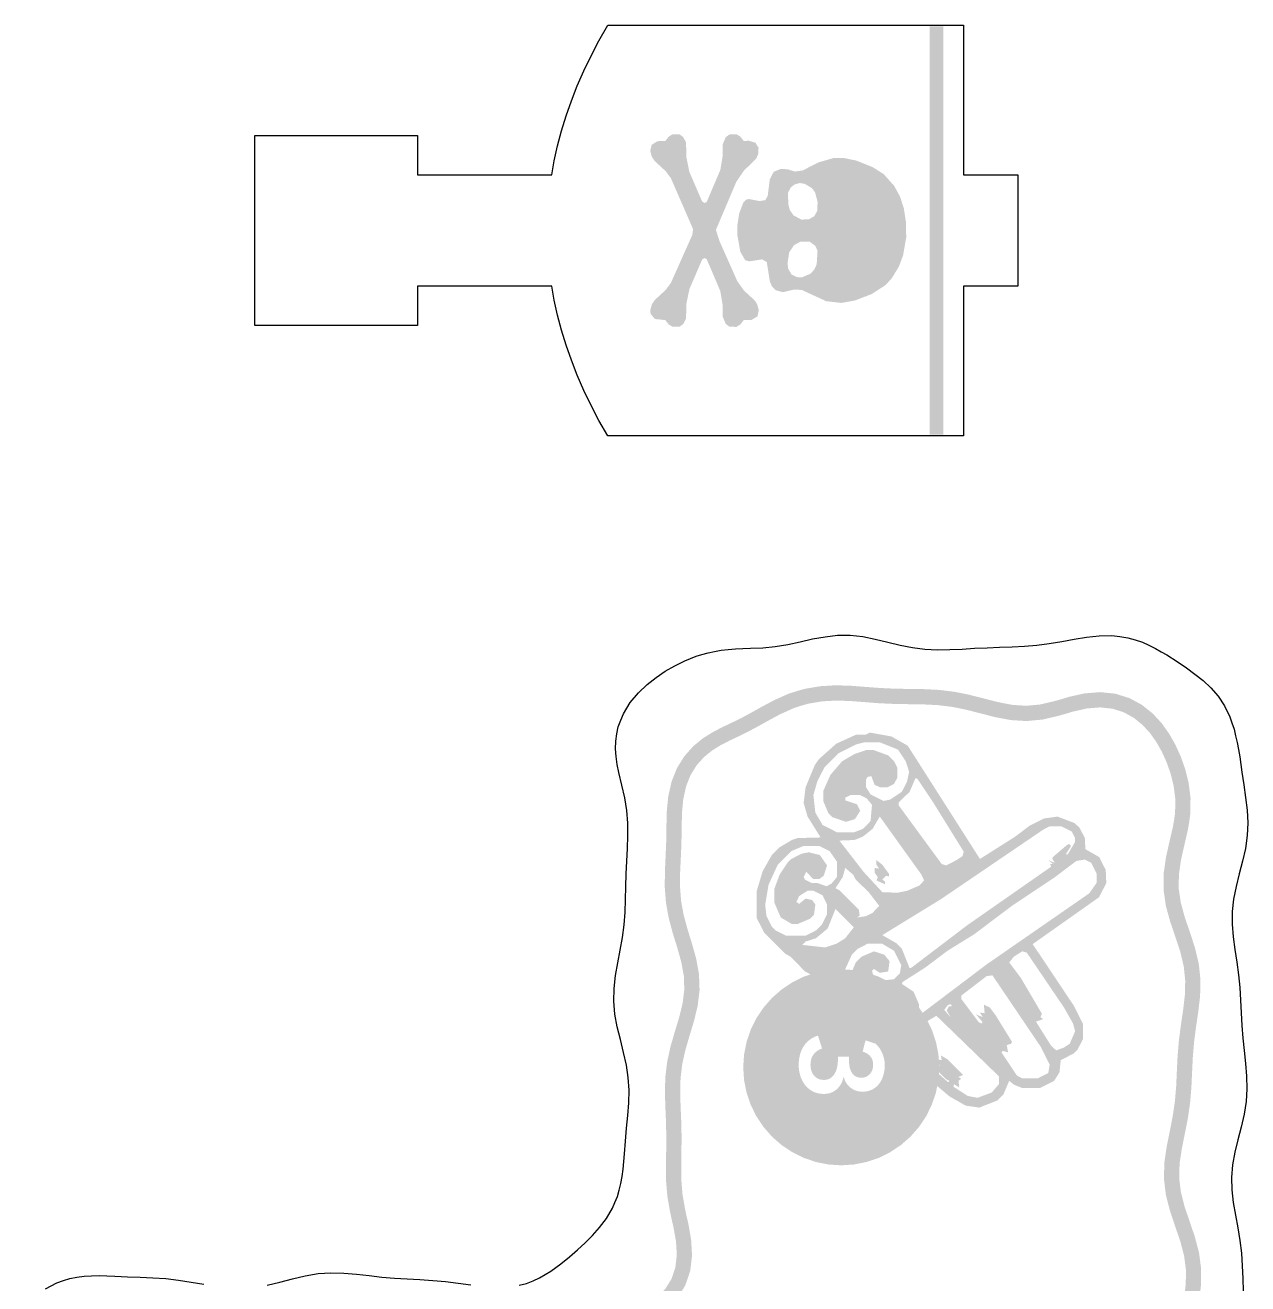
# Model space of a CAD drawing. Header units: millimetres. Extents: x 6 to 297, y 6 to 451.
# Drawn here: x 246.53 to 291.43, y 239.03 to 285.24 of the extents above; entities that cross this region are included whole.
import ezdxf

# ---------------------------------------------------------------- set-up
doc = ezdxf.new("R2010")
doc.units = ezdxf.units.MM
doc.layers.add('CUT', color=1, linetype='Continuous')
doc.layers.add('RASTER', color=7, linetype='Continuous')

msp = doc.modelspace()

# ---------------------------------------------------------------- hatches: boundary and pattern name
at = {"layer": 'RASTER'}
for points in [[(280.244, 285.2), (280.244, 270.2), (279.744, 270.2), (279.744, 285.2)], [(270.477, 210.185), (270.393, 210.705), (270.382, 211.203), (270.448, 211.703), (270.582, 212.216), (270.758, 212.747), (270.937, 213.296), (271.077, 213.859), (271.119, 214.179), (271.138, 214.515), (271.082, 215.102), (270.94, 215.652), (270.742, 216.148), (270.512, 216.593), (270.256, 216.997), (269.974, 217.366), (269.658, 217.701), (269.3, 217.998), (268.895, 218.246), (268.444, 218.43), (267.955, 218.541), (267.441, 218.575), (266.917, 218.546), (266.384, 218.484), (266.123, 218.448), (265.872, 218.431), (265.366, 218.435), (264.864, 218.516), (264.348, 218.662), (263.815, 218.845), (263.264, 219.025), (262.697, 219.161), (262.124, 219.227), (261.554, 219.22), (260.996, 219.161), (260.453, 219.081), (259.922, 219.009), (259.394, 218.958), (258.863, 218.928), (258.322, 218.905), (257.773, 218.868), (257.219, 218.802), (256.668, 218.705), (256.128, 218.593), (255.604, 218.497), (255.095, 218.446), (254.595, 218.462), (254.091, 218.551), (253.573, 218.703), (253.039, 218.89), (252.486, 219.07), (251.933, 219.2), (251.638, 219.25), (251.357, 219.277), (250.844, 219.308), (250.371, 219.327), (249.938, 219.364), (249.541, 219.441), (249.181, 219.566), (248.856, 219.742), (248.564, 219.967), (248.302, 220.238), (248.065, 220.551), (247.845, 220.904), (247.638, 221.297), (247.443, 221.729), (247.27, 222.202), (247.14, 222.716), (247.107, 222.985), (247.087, 223.244), (247.118, 223.755), (247.218, 224.261), (247.377, 224.781), (247.565, 225.318), (247.741, 225.873), (247.863, 226.443), (247.905, 227.021), (247.867, 227.593), (247.773, 228.151), (247.659, 228.693), (247.555, 229.222), (247.481, 229.745), (247.438, 230.27), (247.414, 230.803), (247.389, 231.346), (247.346, 231.895), (247.281, 232.44), (247.25, 232.726), (247.221, 233.005), (247.215, 233.531), (247.283, 234.009), (247.431, 234.437), (247.652, 234.808), (247.931, 235.117), (248.251, 235.363), (248.594, 235.554), (248.949, 235.704), (249.312, 235.832), (249.684, 235.962), (250.07, 236.109), (250.478, 236.278), (250.918, 236.461), (251.405, 236.636), (251.661, 236.706), (251.922, 236.769), (252.465, 236.853), (253.009, 236.898), (253.562, 236.918), (254.125, 236.935), (254.695, 236.969), (255.262, 237.023), (255.819, 237.084), (256.361, 237.122), (256.892, 237.111), (257.42, 237.035), (257.956, 236.895), (258.509, 236.712), (259.082, 236.528), (259.673, 236.391), (260.275, 236.339), (260.876, 236.382), (261.461, 236.499), (262.028, 236.648), (262.579, 236.787), (263.12, 236.889), (263.659, 236.944), (264.206, 236.964), (264.764, 236.968), (265.331, 236.979), (265.899, 237.01), (266.187, 237.041), (266.467, 237.073), (266.982, 237.157), (267.453, 237.241), (267.897, 237.318), (268.335, 237.395), (268.78, 237.49), (269.234, 237.629), (269.686, 237.835), (270.112, 238.125), (270.484, 238.507), (270.771, 238.972), (270.952, 239.502), (271.019, 240.07), (270.985, 240.651), (270.884, 241.228), (270.815, 241.523), (270.758, 241.798), (270.667, 242.32), (270.625, 242.837), (270.619, 243.361), (270.629, 243.897), (270.634, 244.442), (270.622, 244.988), (270.599, 245.528), (270.582, 246.057), (270.596, 246.575), (270.657, 247.087), (270.771, 247.604), (270.925, 248.132), (271.09, 248.677), (271.226, 249.24), (271.295, 249.817), (271.274, 250.398), (271.17, 250.97), (271.014, 251.524), (270.848, 252.062), (270.707, 252.584), (270.616, 253.097), (270.577, 253.61), (270.581, 254.132), (270.606, 254.666), (270.629, 255.209), (270.636, 255.753), (270.643, 256.039), (270.648, 256.318), (270.698, 256.835), (270.803, 257.302), (270.968, 257.715), (271.189, 258.07), (271.456, 258.367), (271.753, 258.608), (272.068, 258.804), (272.394, 258.971), (272.729, 259.13), (273.077, 259.301), (273.443, 259.497), (273.837, 259.717), (274.271, 259.949), (274.759, 260.167), (275.017, 260.251), (275.277, 260.326), (275.792, 260.414), (276.302, 260.443), (276.821, 260.427), (277.354, 260.386), (277.896, 260.344), (278.443, 260.319), (278.986, 260.31), (279.52, 260.302), (280.043, 260.275), (280.561, 260.213), (281.082, 260.108), (281.613, 259.972), (282.16, 259.833), (282.724, 259.727), (283.302, 259.691), (283.881, 259.744), (284.439, 259.873), (284.729, 259.953), (285, 260.036), (285.522, 260.153), (286.007, 260.192), (286.456, 260.145), (286.866, 260.016), (287.233, 259.815), (287.555, 259.557), (287.833, 259.255), (288.071, 258.92), (288.275, 258.558), (288.45, 258.17), (288.596, 257.756), (288.705, 257.315), (288.765, 256.845), (288.76, 256.337), (288.725, 256.079), (288.68, 255.813), (288.551, 255.259), (288.424, 254.689), (288.339, 254.102), (288.333, 253.503), (288.419, 252.906), (288.58, 252.322), (288.773, 251.757), (288.951, 251.212), (289.077, 250.682), (289.131, 250.159), (289.118, 249.632), (289.055, 249.09), (288.972, 248.533), (288.899, 247.966), (288.851, 247.396), (288.823, 246.833), (288.798, 246.279), (288.752, 245.734), (288.673, 245.191), (288.566, 244.64), (288.451, 244.075), (288.366, 243.493), (288.348, 242.897), (288.419, 242.3), (288.568, 241.713), (288.76, 241.144), (288.948, 240.594), (289.088, 240.063), (289.157, 239.541), (289.151, 239.019), (289.085, 238.483), (288.987, 237.931), (288.89, 237.365), (288.819, 236.793), (288.777, 236.224), (288.751, 235.663), (288.719, 235.113), (288.661, 234.568), (288.576, 234.019), (288.478, 233.458), (288.397, 232.882), (288.371, 232.291), (288.425, 231.694), (288.56, 231.105), (288.747, 230.532), (288.939, 229.979), (289.092, 229.444), (289.176, 228.923), (289.18, 228.404), (289.115, 227.874), (289.006, 227.326), (288.889, 226.764), (288.794, 226.191), (288.734, 225.617), (288.704, 225.05), (288.681, 224.493), (288.643, 223.944), (288.582, 223.396), (288.503, 222.84), (288.431, 222.269), (288.4, 221.683), (288.44, 221.09), (288.558, 220.499), (288.735, 219.923), (288.927, 219.365), (289.09, 218.826), (289.187, 218.304), (289.203, 217.787), (289.143, 217.262), (289.028, 216.72), (288.893, 216.161), (288.775, 215.589), (288.696, 215.012), (288.656, 214.438), (288.639, 213.875), (288.62, 213.322), (288.582, 212.773), (288.526, 212.219), (288.467, 211.654), (288.435, 211.075), (288.462, 210.485), (288.562, 209.895), (288.725, 209.315), (288.913, 208.753), (289.081, 208.21), (289.191, 207.685), (289.22, 207.17), (289.167, 206.649), (289.05, 206.112), (288.902, 205.557), (288.763, 204.987), (288.663, 204.407), (288.611, 203.829), (288.595, 203.259), (288.591, 202.7), (288.577, 202.149), (288.545, 201.597), (288.502, 201.037), (288.474, 200.464), (288.491, 199.893), (288.514, 199.596), (288.555, 199.312), (288.632, 198.78), (288.694, 198.274), (288.707, 197.796), (288.65, 197.351), (288.513, 196.949), (288.297, 196.598), (288.01, 196.31), (287.663, 196.089), (287.272, 195.936), (286.848, 195.844), (286.399, 195.798), (285.928, 195.776), (285.434, 195.76), (284.915, 195.74), (284.642, 195.735), (284.365, 195.723), (283.833, 195.713), (283.302, 195.712), (282.769, 195.728), (282.23, 195.751), (281.678, 195.762), (281.117, 195.734), (280.552, 195.651), (279.994, 195.516), (279.449, 195.352), (278.921, 195.196), (278.411, 195.086), (277.913, 195.046), (277.415, 195.084), (276.906, 195.194), (276.379, 195.35), (275.835, 195.516), (275.287, 195.653), (274.996, 195.714), (274.717, 195.759), (274.207, 195.836), (273.743, 195.911), (273.324, 196.006), (272.95, 196.133), (272.618, 196.298), (272.325, 196.502), (272.063, 196.74), (271.825, 197.012), (271.601, 197.315), (271.379, 197.651), (271.153, 198.023), (270.921, 198.435), (270.692, 198.905), (270.188, 198.659), (270.425, 198.176), (270.669, 197.741), (270.906, 197.351), (271.141, 196.994), (271.389, 196.66), (271.663, 196.348), (271.976, 196.063), (272.334, 195.816), (272.735, 195.615), (273.173, 195.466), (273.636, 195.361), (274.12, 195.283), (274.631, 195.205), (274.894, 195.163), (275.158, 195.107), (275.685, 194.976), (276.217, 194.814), (276.767, 194.651), (277.335, 194.53), (277.914, 194.485), (278.493, 194.532), (279.06, 194.653), (279.609, 194.815), (280.141, 194.975), (280.659, 195.101), (281.171, 195.177), (281.687, 195.202), (282.212, 195.191), (282.749, 195.168), (283.294, 195.152), (283.839, 195.152), (284.38, 195.163), (284.659, 195.175), (284.933, 195.18), (285.454, 195.2), (285.95, 195.216), (286.441, 195.239), (286.937, 195.291), (287.434, 195.4), (287.917, 195.589), (288.361, 195.873), (288.737, 196.252), (289.02, 196.71), (289.196, 197.225), (289.266, 197.767), (289.252, 198.315), (289.188, 198.854), (289.11, 199.392), (289.071, 199.659), (289.05, 199.918), (289.035, 200.458), (289.061, 201.002), (289.104, 201.559), (289.137, 202.125), (289.152, 202.691), (289.156, 203.249), (289.171, 203.796), (289.218, 204.334), (289.312, 204.872), (289.445, 205.419), (289.595, 205.981), (289.721, 206.561), (289.78, 207.157), (289.746, 207.759), (289.624, 208.351), (289.446, 208.925), (289.26, 209.48), (289.109, 210.018), (289.019, 210.545), (288.996, 211.072), (289.025, 211.609), (289.083, 212.161), (289.141, 212.725), (289.18, 213.293), (289.199, 213.857), (289.216, 214.411), (289.253, 214.954), (289.327, 215.494), (289.44, 216.039), (289.574, 216.597), (289.696, 217.172), (289.763, 217.764), (289.744, 218.364), (289.634, 218.959), (289.46, 219.537), (289.267, 220.097), (289.101, 220.637), (288.995, 221.164), (288.961, 221.687), (288.989, 222.219), (289.059, 222.765), (289.138, 223.326), (289.202, 223.894), (289.24, 224.463), (289.263, 225.023), (289.293, 225.573), (289.349, 226.116), (289.44, 226.661), (289.555, 227.215), (289.668, 227.785), (289.739, 228.372), (289.734, 228.97), (289.639, 229.566), (289.474, 230.148), (289.278, 230.711), (289.1, 231.255), (288.979, 231.783), (288.931, 232.304), (288.955, 232.83), (289.031, 233.371), (289.129, 233.927), (289.217, 234.495), (289.277, 235.067), (289.311, 235.634), (289.337, 236.19), (289.377, 236.738), (289.445, 237.283), (289.539, 237.835), (289.639, 238.4), (289.71, 238.981), (289.716, 239.575), (289.638, 240.171), (289.484, 240.756), (289.291, 241.324), (289.105, 241.872), (288.97, 242.402), (288.908, 242.922), (288.924, 243.443), (289.003, 243.978), (289.115, 244.53), (289.226, 245.097), (289.309, 245.67), (289.357, 246.243), (289.383, 246.806), (289.41, 247.359), (289.456, 247.907), (289.527, 248.456), (289.61, 249.017), (289.677, 249.592), (289.691, 250.182), (289.629, 250.776), (289.49, 251.363), (289.304, 251.935), (289.115, 252.487), (288.968, 253.021), (288.892, 253.54), (288.898, 254.058), (288.975, 254.588), (289.098, 255.135), (289.228, 255.697), (289.279, 255.995), (289.32, 256.308), (289.325, 256.877), (289.256, 257.417), (289.133, 257.916), (288.97, 258.378), (288.775, 258.81), (288.544, 259.22), (288.268, 259.609), (287.937, 259.968), (287.543, 260.282), (287.085, 260.532), (286.569, 260.694), (286.013, 260.753), (285.438, 260.707), (284.864, 260.58), (284.573, 260.491), (284.304, 260.416), (283.791, 260.297), (283.294, 260.252), (282.794, 260.283), (282.281, 260.38), (281.752, 260.515), (281.206, 260.654), (280.65, 260.766), (280.091, 260.834), (279.538, 260.862), (278.995, 260.87), (278.461, 260.879), (277.931, 260.904), (277.396, 260.944), (276.852, 260.986), (276.294, 261.004), (275.728, 260.97), (275.162, 260.874), (274.853, 260.787), (274.549, 260.687), (274.026, 260.453), (273.569, 260.209), (273.174, 259.988), (272.821, 259.8), (272.486, 259.635), (272.146, 259.473), (271.791, 259.291), (271.426, 259.064), (271.068, 258.772), (270.74, 258.406), (270.467, 257.967), (270.267, 257.467), (270.144, 256.923), (270.089, 256.357), (270.083, 256.051), (270.076, 255.763), (270.068, 255.225), (270.046, 254.69), (270.021, 254.147), (270.017, 253.591), (270.06, 253.026), (270.161, 252.462), (270.309, 251.906), (270.477, 251.366), (270.624, 250.843), (270.717, 250.337), (270.735, 249.84), (270.675, 249.34), (270.549, 248.825), (270.388, 248.292), (270.228, 247.742), (270.105, 247.181), (270.037, 246.616), (270.022, 246.056), (270.039, 245.507), (270.062, 244.97), (270.073, 244.438), (270.069, 243.905), (270.059, 243.363), (270.065, 242.81), (270.111, 242.249), (270.207, 241.695), (270.268, 241.403), (270.334, 241.12), (270.429, 240.586), (270.459, 240.085), (270.405, 239.624), (270.264, 239.21), (270.042, 238.851), (269.752, 238.555), (269.411, 238.323), (269.036, 238.153), (268.639, 238.033), (268.228, 237.945), (267.801, 237.87), (267.356, 237.793), (266.888, 237.709), (266.386, 237.627), (266.126, 237.598), (265.859, 237.569), (265.31, 237.539), (264.757, 237.528), (264.194, 237.524), (263.62, 237.504), (263.039, 237.444), (262.459, 237.335), (261.889, 237.191), (261.335, 237.045), (260.8, 236.938), (260.279, 236.9), (259.761, 236.945), (259.231, 237.068), (258.683, 237.245), (258.115, 237.432), (257.531, 237.584), (256.938, 237.67), (256.348, 237.682), (255.769, 237.642), (255.205, 237.581), (254.652, 237.528), (254.1, 237.495), (253.543, 237.478), (252.976, 237.457), (252.399, 237.41), (251.821, 237.32), (251.522, 237.248), (251.23, 237.169), (250.716, 236.984), (250.263, 236.796), (249.863, 236.629), (249.492, 236.488), (249.126, 236.361), (248.746, 236.226), (248.348, 236.057), (247.942, 235.831), (247.55, 235.527), (247.2, 235.14), (246.922, 234.672), (246.738, 234.14), (246.656, 233.567), (246.661, 232.981), (246.693, 232.667), (246.724, 232.376), (246.788, 231.84), (246.83, 231.312), (246.854, 230.778), (246.878, 230.234), (246.924, 229.682), (247.003, 229.129), (247.11, 228.581), (247.223, 228.046), (247.31, 227.527), (247.344, 227.022), (247.308, 226.523), (247.199, 226.017), (247.033, 225.495), (246.845, 224.955), (246.675, 224.398), (246.562, 223.827), (246.527, 223.252), (246.549, 222.93), (246.591, 222.602), (246.735, 222.037), (246.924, 221.518), (247.135, 221.051), (247.359, 220.626), (247.603, 220.234), (247.877, 219.873), (248.191, 219.549), (248.55, 219.272), (248.955, 219.053), (249.396, 218.9), (249.86, 218.809), (250.336, 218.767), (250.816, 218.748), (251.317, 218.718), (251.564, 218.695), (251.817, 218.652), (252.334, 218.53), (252.859, 218.359), (253.402, 218.17), (253.963, 218.006), (254.536, 217.905), (255.114, 217.886), (255.682, 217.942), (256.236, 218.043), (256.774, 218.154), (257.301, 218.248), (257.825, 218.31), (258.353, 218.345), (258.89, 218.368), (259.436, 218.399), (259.986, 218.452), (260.532, 218.526), (261.067, 218.605), (261.587, 218.661), (262.095, 218.667), (262.599, 218.609), (263.111, 218.486), (263.637, 218.314), (264.181, 218.127), (264.743, 217.969), (265.319, 217.877), (265.881, 217.87), (266.179, 217.89), (266.453, 217.928), (266.965, 217.988), (267.439, 218.014), (267.876, 217.986), (268.277, 217.896), (268.642, 217.746), (268.974, 217.542), (269.274, 217.293), (269.547, 217.004), (269.796, 216.677), (270.025, 216.315), (270.232, 215.916), (270.407, 215.479), (270.53, 215.006), (270.578, 214.492), (270.561, 214.231), (270.528, 213.972), (270.398, 213.451), (270.226, 212.922), (270.045, 212.376), (269.898, 211.811), (269.822, 211.234), (269.835, 210.654), (269.923, 210.097)]]:
    msp.add_hatch(color=7, dxfattribs=at).paths.add_polyline_path(points)
h = msp.add_hatch(color=7, dxfattribs=at)
h.paths.add_polyline_path([(278.874, 278.01), (278.884, 277.454), (278.768, 276.782), (278.613, 276.371), (278.35, 275.945), (278.128, 275.699), (277.621, 275.37), (276.999, 275.131), (276.497, 275.042), (275.945, 275.106), (275.052, 275.517), (274.774, 275.535), (274.356, 275.436), (274.085, 275.51), (273.962, 275.633), (273.878, 275.82), (273.763, 276.541), (273.593, 276.642), (273.125, 276.568), (272.97, 276.61), (272.791, 276.922), (272.683, 277.528), (272.683, 277.897), (272.749, 278.323), (272.904, 278.734), (273.002, 278.832), (273.101, 278.857), (273.495, 278.783), (273.709, 278.815), (273.797, 278.972), (273.874, 279.585), (274.019, 279.858), (274.282, 279.964), (274.535, 279.947), (274.799, 279.865), (275.079, 279.905), (275.667, 280.203), (276.201, 280.358), (276.62, 280.358), (277.048, 280.269), (277.646, 280.03), (278.054, 279.774), (278.438, 279.346), (278.655, 278.948), (278.795, 278.522)])
h.paths.add_polyline_path([(275.628, 278.751), (275.537, 279.103), (275.421, 279.258), (275.158, 279.413), (274.973, 279.445), (274.782, 279.391), (274.644, 279.282), (274.543, 279.088), (274.553, 278.66), (274.612, 278.448), (274.742, 278.259), (275.03, 278.104), (275.301, 278.108), (275.505, 278.224), (275.621, 278.428)], flags=0)
h.paths.add_polyline_path([(275.628, 276.954), (275.544, 277.141), (275.33, 277.296), (275.005, 277.296), (274.767, 277.166), (274.587, 276.903), (274.528, 276.519), (274.543, 276.312), (274.668, 276.093), (274.863, 275.992), (275.045, 275.977), (275.372, 276.118), (275.512, 276.273), (275.596, 276.46)], flags=0)
h.paths.add_polyline_path([(273.46, 280.741), (273.453, 280.522), (273.372, 280.333), (272.921, 279.897), (272.643, 279.486), (271.895, 277.725), (272.025, 277.314), (272.685, 275.832), (272.921, 275.503), (273.33, 275.124), (273.413, 274.986), (273.47, 274.772), (273.421, 274.55), (273.207, 274.42), (272.919, 274.412), (272.788, 274.248), (272.651, 274.164), (272.397, 274.166), (272.257, 274.272), (272.139, 274.548), (272.141, 274.969), (272.057, 275.475), (271.558, 276.649), (271.477, 276.691), (271.388, 276.632), (270.921, 275.549), (270.812, 275.018), (270.798, 274.467), (270.697, 274.272), (270.556, 274.166), (270.305, 274.166), (270.165, 274.248), (270.035, 274.412), (269.656, 274.452), (269.498, 274.639), (269.484, 274.772), (269.54, 274.986), (269.648, 275.148), (270.057, 275.527), (270.244, 275.783), (271.026, 277.535), (271.058, 277.749), (270.244, 279.617), (270.057, 279.873), (269.648, 280.252), (269.54, 280.414), (269.484, 280.628), (269.535, 280.847), (269.747, 280.98), (270.035, 280.988), (270.165, 281.152), (270.305, 281.234), (270.556, 281.234), (270.697, 281.128), (270.798, 280.933), (270.812, 280.382), (270.921, 279.851), (271.388, 278.768), (271.477, 278.709), (271.558, 278.751), (272.057, 279.925), (272.141, 280.431), (272.139, 280.852), (272.257, 281.128), (272.397, 281.234), (272.651, 281.236), (272.788, 281.152), (272.919, 280.988), (273.101, 280.997), (273.347, 280.924)])
h = msp.add_hatch(color=7, dxfattribs=at)
h.paths.add_polyline_path([(286.211, 254.226), (286.232, 253.746), (285.967, 253.222), (283.528, 251.501), (285.034, 249.25), (285.371, 248.583), (285.371, 248.009), (285.178, 247.629), (285.034, 247.485), (284.561, 247.242), (284.511, 246.79), (284.317, 246.481), (283.794, 246.216), (283.148, 246.216), (282.84, 246.338), (282.668, 246.481), (282.453, 245.979), (282.238, 245.764), (281.571, 245.499), (281.069, 245.571), (280.474, 245.908), (278.222, 247.815), (277.698, 247.865), (277.268, 248.009), (276.96, 248.203), (276.529, 248.705), (276.142, 249.68), (275.741, 249.995), (275.353, 250.397), (275.167, 250.497), (274.636, 251.042), (274.45, 251.143), (273.661, 251.932), (273.396, 252.455), (273.396, 253.459), (273.611, 254.176), (273.948, 254.771), (274.235, 255.058), (274.686, 255.324), (274.902, 255.395), (275.741, 255.417), (275.26, 256.184), (275.117, 256.686), (275.188, 257.26), (275.525, 258.07), (275.669, 258.285), (276.314, 258.859), (277.053, 259.196), (277.411, 259.196), (277.555, 259.268), (278.344, 259.124), (278.939, 258.787), (281.592, 254.628), (282.883, 255.445), (283.414, 255.847), (283.937, 256.112), (284.439, 256.184), (285.063, 255.947), (285.25, 255.775), (285.443, 255.395), (285.465, 254.986), (285.967, 254.7)])
h.paths.add_polyline_path([(285.873, 254.104), (285.68, 254.484), (285.443, 254.606), (285.135, 254.556), (284.317, 253.939), (282.768, 252.907), (281.377, 251.86), (280.402, 251.257), (279.584, 250.641), (278.752, 250.11), (278.724, 250.038), (279.154, 249.752), (279.348, 249.3), (279.369, 248.891), (281.836, 250.755), (285.608, 253.366), (285.873, 253.746)], flags=0)
h.paths.add_polyline_path([(285.085, 255.395), (284.963, 255.632), (284.583, 255.826), (284.152, 255.826), (283.916, 255.704), (280.158, 253.151), (278.007, 251.831), (278.509, 251.544), (278.724, 251.329), (279.011, 250.612), (279.082, 250.641), (281.119, 252.19), (284.203, 254.341), (284.174, 254.441), (284.274, 254.441), (284.102, 254.585), (284.346, 254.484), (284.246, 254.628), (284.274, 254.7), (284.776, 255.13), (284.869, 255.18), (284.941, 255.108), (284.748, 254.8), (284.819, 254.8), (285.085, 255.252)], flags=0)
h.paths.add_polyline_path([(285.085, 248.296), (285.013, 248.583), (284.676, 249.178), (283.313, 251.186), (283.148, 251.236), (282.84, 251.042), (282.668, 250.827), (283.098, 250.253), (283.815, 249.034), (283.866, 248.941), (283.815, 248.819), (283.916, 248.748), (283.65, 248.654), (284.203, 247.772), (284.389, 247.6), (284.676, 247.701), (284.891, 247.844)], flags=0)
h.paths.add_polyline_path([(284.152, 247.077), (283.815, 247.744), (282.051, 250.354), (281.836, 250.325), (280.904, 249.608), (280.904, 249.493), (281.549, 248.633), (281.642, 248.583), (281.693, 248.633), (281.449, 248.92), (281.693, 248.819), (281.592, 248.991), (281.764, 248.963), (281.736, 249.278), (281.951, 249.178), (282.166, 248.891), (282.768, 247.916), (282.74, 247.844), (282.575, 247.794), (282.625, 247.528), (282.431, 247.579), (282.381, 247.528), (282.955, 246.668), (283.148, 246.575), (283.722, 246.575), (284.102, 246.768)], flags=0)
h.paths.add_polyline_path([(282.288, 246.646), (279.993, 248.869), (279.541, 248.604), (278.702, 247.937), (278.896, 247.701), (279.082, 247.6), (279.398, 247.27), (279.584, 247.17), (280.423, 246.431), (280.474, 246.481), (280.33, 246.553), (279.871, 247.026), (279.871, 247.199), (280.115, 247.026), (280.015, 247.27), (280.187, 247.242), (280.158, 247.414), (280.402, 247.27), (280.976, 246.697), (280.803, 246.625), (280.904, 246.553), (280.803, 246.481), (280.832, 246.238), (280.639, 246.36), (280.617, 246.266), (281.14, 245.929), (281.499, 245.858), (282.023, 246.051), (282.288, 246.36)], flags=0)
h.paths.add_polyline_path([(280.997, 254.893), (279.871, 256.708), (279.297, 257.568), (279.226, 257.597), (279.011, 257.095), (278.609, 256.708), (278.609, 256.593), (280.187, 254.441), (280.352, 254.391), (280.732, 254.585), (280.947, 254.728)], flags=0)
h.paths.add_polyline_path([(280.567, 249.228), (280.495, 249.3), (280.402, 249.25), (280.28, 249.085), (280.517, 248.819), (280.373, 249.063), (280.445, 249.207)], flags=0)
h.paths.add_polyline_path([(279.541, 253.839), (279.441, 254.054), (277.913, 256.184), (277.648, 255.732), (277.29, 255.445), (276.981, 255.324), (276.429, 255.302), (277.318, 254.155), (278.007, 253.409), (278.559, 253.387), (278.917, 253.459), (279.369, 253.653)], flags=0)
h.paths.add_polyline_path([(279.061, 249.3), (278.939, 249.536), (278.724, 249.752), (278.272, 249.802), (278.035, 249.608), (277.985, 249.3), (278.078, 249.278), (278.344, 249.515), (278.58, 249.465), (278.774, 249.156), (278.58, 248.705), (278.2, 248.511), (277.842, 248.511), (277.533, 248.633), (277.247, 248.848), (276.909, 249.371), (276.766, 249.873), (276.838, 250.375), (277.031, 250.827), (277.247, 251.042), (277.698, 251.236), (278.078, 251.114), (278.272, 250.877), (278.222, 250.497), (277.913, 250.447), (277.698, 250.591), (277.627, 250.519), (277.677, 250.354), (277.913, 250.16), (278.437, 250.21), (278.652, 250.426), (278.702, 250.734), (278.437, 251.257), (277.985, 251.523), (277.483, 251.523), (277.103, 251.329), (276.888, 251.114), (276.551, 250.375), (276.551, 249.658), (276.623, 249.371), (276.96, 248.705), (277.175, 248.489), (277.698, 248.224), (278.272, 248.224), (278.652, 248.418), (278.939, 248.705), (279.061, 248.941)], flags=0)
h.paths.add_polyline_path([(278.989, 257.833), (278.867, 258.214), (278.58, 258.644), (277.913, 258.909), (277.34, 258.909), (277.053, 258.837), (276.386, 258.5), (275.884, 257.998), (275.619, 257.475), (275.475, 256.973), (275.547, 256.327), (275.812, 255.876), (276.336, 255.61), (276.981, 255.61), (277.29, 255.732), (277.576, 256.019), (277.627, 256.614), (277.433, 256.851), (277.196, 256.973), (276.838, 256.973), (276.644, 256.88), (276.644, 256.779), (277.074, 256.636), (277.196, 256.399), (277.003, 256.091), (276.673, 255.99), (276.171, 256.163), (276.027, 256.306), (275.834, 256.758), (275.834, 257.116), (276.099, 257.712), (276.529, 258.214), (276.981, 258.479), (277.411, 258.622), (277.698, 258.622), (278.222, 258.429), (278.437, 258.214), (278.559, 257.977), (278.559, 257.618), (278.437, 257.382), (278.2, 257.26), (277.913, 257.26), (277.72, 257.353), (277.605, 257.668), (277.462, 257.64), (277.411, 257.547), (277.411, 257.26), (277.576, 256.994), (278.057, 256.758), (278.294, 256.808), (278.724, 257.095), (278.917, 257.475)], flags=0)
h.paths.add_polyline_path([(278.251, 254.083), (278.251, 253.983), (278.15, 254.011), (278.007, 253.868), (278.107, 253.796), (278.107, 253.696), (277.792, 253.839), (277.842, 253.961), (277.72, 254.126), (277.72, 254.298), (277.892, 254.269), (277.792, 254.413), (277.792, 254.585), (278.007, 254.413)], flags=0)
h.paths.add_polyline_path([(277.892, 252.907), (277.505, 253.409), (277.031, 253.868), (276.931, 254.054), (276.644, 254.298), (276.551, 253.961), (276.286, 253.552), (276.429, 253.481), (277.146, 252.763), (277.175, 252.548), (277.074, 252.477), (277.411, 252.527), (277.648, 252.649)], flags=0)
h.paths.add_polyline_path([(276.96, 252.118), (276.286, 252.792), (275.999, 252.075), (275.568, 251.716), (275.188, 251.595), (275.066, 251.473), (275.906, 251.379), (276.336, 251.523), (276.644, 251.716)], flags=0)
h.paths.add_polyline_path([(276.336, 254.535), (276.07, 254.915), (275.69, 255.108), (275.117, 255.108), (274.665, 254.915), (274.163, 254.413), (273.826, 253.674), (273.704, 252.936), (273.754, 252.527), (273.948, 252.147), (274.091, 252.003), (274.471, 251.81), (275.188, 251.81), (275.568, 252.003), (275.784, 252.218), (275.977, 252.598), (275.977, 252.957), (275.812, 253.294), (275.475, 253.459), (275.26, 253.459), (274.952, 253.265), (274.851, 253.05), (274.952, 252.979), (275.188, 253.172), (275.425, 253.122), (275.547, 252.957), (275.497, 252.577), (275.353, 252.434), (274.902, 252.24), (274.686, 252.24), (274.278, 252.477), (274.041, 253.029), (274.041, 253.531), (274.235, 254.054), (274.521, 254.484), (274.665, 254.628), (275.045, 254.822), (275.31, 254.872), (275.712, 254.771), (275.977, 254.391), (275.855, 254.011), (275.69, 253.889), (275.475, 253.889), (275.21, 254.155), (275.117, 253.961), (275.167, 253.868), (275.404, 253.746), (275.619, 253.746), (275.956, 253.624), (276.142, 253.724), (276.336, 253.961)], flags=0)
h = msp.add_hatch(color=7, dxfattribs=at)
h.paths.add_polyline_path([(280.098, 246.979), (280.067, 246.509), (279.975, 246.047), (279.824, 245.601), (279.615, 245.179), (279.354, 244.788), (279.043, 244.434), (278.689, 244.123), (278.298, 243.862), (277.876, 243.653), (277.43, 243.502), (276.968, 243.41), (276.498, 243.379), (276.028, 243.41), (275.566, 243.502), (275.121, 243.653), (274.698, 243.862), (274.307, 244.123), (273.953, 244.434), (273.642, 244.788), (273.381, 245.179), (273.172, 245.601), (273.021, 246.047), (272.929, 246.509), (272.898, 246.979), (272.929, 247.449), (273.021, 247.911), (273.172, 248.356), (273.381, 248.779), (273.642, 249.17), (273.953, 249.524), (274.307, 249.835), (274.698, 250.096), (275.121, 250.305), (275.566, 250.456), (276.028, 250.548), (276.498, 250.579), (276.968, 250.548), (277.43, 250.456), (277.876, 250.305), (278.298, 250.096), (278.689, 249.835), (279.043, 249.524), (279.354, 249.17), (279.615, 248.779), (279.824, 248.356), (279.975, 247.911), (280.067, 247.449)])
h.paths.add_polyline_path([(276.783, 247.374), (276.375, 247.374), (276.375, 247.247), (276.374, 247.217), (276.373, 247.186), (276.371, 247.156), (276.369, 247.125), (276.365, 247.094), (276.361, 247.062), (276.355, 247.03), (276.349, 246.998), (276.343, 246.966), (276.335, 246.935), (276.326, 246.904), (276.316, 246.874), (276.305, 246.845), (276.293, 246.817), (276.28, 246.789), (276.267, 246.762), (276.252, 246.736), (276.235, 246.712), (276.218, 246.688), (276.199, 246.665), (276.178, 246.644), (276.157, 246.623), (276.134, 246.604), (276.109, 246.586), (276.084, 246.57), (276.057, 246.555), (276.028, 246.543), (275.998, 246.534), (275.967, 246.526), (275.935, 246.52), (275.901, 246.517), (275.865, 246.516), (275.832, 246.517), (275.8, 246.519), (275.769, 246.523), (275.74, 246.528), (275.712, 246.535), (275.685, 246.543), (275.66, 246.553), (275.636, 246.565), (275.613, 246.578), (275.591, 246.591), (275.57, 246.606), (275.551, 246.621), (275.532, 246.638), (275.515, 246.655), (275.498, 246.673), (275.483, 246.692), (275.469, 246.712), (275.455, 246.733), (275.443, 246.754), (275.431, 246.776), (275.421, 246.799), (275.412, 246.822), (275.403, 246.846), (275.396, 246.871), (275.389, 246.896), (275.384, 246.92), (275.379, 246.945), (275.375, 246.97), (275.372, 246.995), (275.37, 247.019), (275.369, 247.044), (275.368, 247.068), (275.37, 247.127), (275.376, 247.184), (275.386, 247.237), (275.399, 247.287), (275.416, 247.335), (275.437, 247.38), (275.463, 247.422), (275.491, 247.461), (275.523, 247.497), (275.556, 247.53), (275.592, 247.561), (275.628, 247.588), (275.667, 247.612), (275.707, 247.633), (275.749, 247.652), (275.793, 247.667), (275.644, 248.143), (275.598, 248.127), (275.554, 248.11), (275.511, 248.091), (275.47, 248.071), (275.431, 248.049), (275.393, 248.026), (275.356, 248.001), (275.321, 247.975), (275.288, 247.947), (275.257, 247.919), (275.227, 247.889), (275.198, 247.858), (275.171, 247.826), (275.146, 247.793), (275.123, 247.759), (275.101, 247.724), (275.08, 247.688), (275.061, 247.652), (275.043, 247.614), (275.027, 247.575), (275.012, 247.536), (274.998, 247.495), (274.986, 247.454), (274.975, 247.412), (274.966, 247.369), (274.958, 247.326), (274.951, 247.282), (274.945, 247.237), (274.941, 247.192), (274.937, 247.145), (274.936, 247.099), (274.935, 247.051), (274.936, 247.003), (274.939, 246.956), (274.943, 246.908), (274.949, 246.861), (274.957, 246.814), (274.967, 246.767), (274.979, 246.72), (274.992, 246.673), (275.008, 246.627), (275.025, 246.582), (275.043, 246.538), (275.064, 246.495), (275.086, 246.454), (275.111, 246.413), (275.137, 246.374), (275.164, 246.335), (275.194, 246.299), (275.225, 246.264), (275.259, 246.231), (275.294, 246.2), (275.331, 246.17), (275.37, 246.143), (275.411, 246.117), (275.453, 246.093), (275.498, 246.072), (275.544, 246.053), (275.592, 246.038), (275.642, 246.025), (275.694, 246.015), (275.748, 246.008), (275.803, 246.003), (275.861, 246.002), (275.93, 246.005), (275.996, 246.013), (276.059, 246.026), (276.119, 246.045), (276.177, 246.069), (276.232, 246.099), (276.285, 246.134), (276.335, 246.174), (276.381, 246.219), (276.423, 246.267), (276.46, 246.318), (276.493, 246.372), (276.522, 246.43), (276.547, 246.491), (276.567, 246.555), (276.583, 246.622), (276.592, 246.622), (276.608, 246.562), (276.629, 246.505), (276.654, 246.451), (276.683, 246.401), (276.716, 246.353), (276.754, 246.309), (276.795, 246.267), (276.84, 246.229), (276.888, 246.195), (276.938, 246.165), (276.989, 246.14), (277.042, 246.119), (277.097, 246.103), (277.153, 246.092), (277.211, 246.085), (277.271, 246.083), (277.321, 246.084), (277.37, 246.088), (277.417, 246.093), (277.462, 246.102), (277.506, 246.113), (277.548, 246.126), (277.589, 246.141), (277.628, 246.159), (277.665, 246.179), (277.701, 246.201), (277.736, 246.225), (277.769, 246.25), (277.8, 246.277), (277.83, 246.306), (277.858, 246.337), (277.885, 246.369), (277.91, 246.404), (277.934, 246.439), (277.956, 246.476), (277.976, 246.514), (277.995, 246.553), (278.012, 246.594), (278.028, 246.636), (278.042, 246.68), (278.054, 246.724), (278.065, 246.769), (278.074, 246.814), (278.082, 246.861), (278.088, 246.907), (278.092, 246.955), (278.094, 247.003), (278.095, 247.051), (278.094, 247.096), (278.092, 247.139), (278.088, 247.183), (278.082, 247.225), (278.075, 247.268), (278.066, 247.309), (278.056, 247.35), (278.044, 247.391), (278.031, 247.431), (278.016, 247.47), (278, 247.508), (277.983, 247.544), (277.965, 247.58), (277.945, 247.615), (277.924, 247.649), (277.902, 247.682), (277.879, 247.714), (277.854, 247.744), (277.829, 247.774), (277.802, 247.802), (277.774, 247.829), (277.746, 247.855), (277.716, 247.879), (277.685, 247.903), (277.653, 247.925), (277.621, 247.945), (277.587, 247.964), (277.553, 247.981), (277.518, 247.996), (277.482, 248.01), (277.445, 248.022), (277.407, 248.032), (277.284, 247.552), (277.326, 247.54), (277.367, 247.524), (277.405, 247.507), (277.441, 247.487), (277.475, 247.464), (277.507, 247.439), (277.537, 247.412), (277.564, 247.382), (277.589, 247.351), (277.611, 247.317), (277.629, 247.281), (277.644, 247.243), (277.655, 247.204), (277.664, 247.162), (277.669, 247.118), (277.67, 247.072), (277.67, 247.049), (277.669, 247.026), (277.666, 247.003), (277.663, 246.981), (277.659, 246.958), (277.654, 246.936), (277.648, 246.914), (277.641, 246.892), (277.633, 246.87), (277.624, 246.85), (277.615, 246.83), (277.605, 246.81), (277.594, 246.791), (277.582, 246.773), (277.569, 246.756), (277.556, 246.739), (277.542, 246.723), (277.527, 246.708), (277.511, 246.693), (277.494, 246.68), (277.477, 246.667), (277.459, 246.656), (277.44, 246.645), (277.42, 246.635), (277.399, 246.626), (277.378, 246.618), (277.356, 246.612), (277.334, 246.606), (277.311, 246.602), (277.287, 246.599), (277.262, 246.597), (277.237, 246.597), (277.203, 246.598), (277.17, 246.6), (277.139, 246.605), (277.11, 246.611), (277.083, 246.619), (277.057, 246.629), (277.032, 246.641), (277.01, 246.654), (276.989, 246.669), (276.969, 246.685), (276.95, 246.702), (276.932, 246.72), (276.915, 246.74), (276.9, 246.76), (276.885, 246.782), (276.872, 246.805), (276.86, 246.828), (276.848, 246.853), (276.838, 246.878), (276.829, 246.903), (276.821, 246.929), (276.813, 246.956), (276.807, 246.983), (276.802, 247.011), (276.797, 247.039), (276.793, 247.067), (276.79, 247.096), (276.787, 247.124), (276.785, 247.152), (276.784, 247.181), (276.783, 247.209), (276.783, 247.238), (276.783, 247.374)], flags=0)

# ---------------------------------------------------------------- linework, layer by layer
at = {"layer": 'CUT'}
msp.add_lwpolyline([(282.984, 279.74), (282.984, 275.66), (280.984, 275.66), (280.984, 270.16), (267.92, 270.16), (267.598, 270.731), (267.31, 271.282), (267.046, 271.833), (266.805, 272.385), (266.588, 272.936), (266.395, 273.488), (266.226, 274.039), (266.081, 274.591), (265.959, 275.142), (265.866, 275.66), (260.94, 275.66), (260.94, 274.21), (254.96, 274.21), (254.96, 281.19), (260.94, 281.19), (260.94, 279.74), (265.866, 279.74), (265.959, 280.258), (266.081, 280.809), (266.226, 281.361), (266.395, 281.912), (266.588, 282.464), (266.805, 283.015), (267.046, 283.567), (267.31, 284.118), (267.598, 284.669), (267.92, 285.24), (280.984, 285.24), (280.984, 279.74)], close=True, dxfattribs=at)
for points in [[(264.672, 238.975), (264.937, 239.045), (265.179, 239.142), (265.415, 239.246), (265.628, 239.37), (265.835, 239.493), (266.201, 239.758), (266.524, 240.022), (266.817, 240.279), (267.094, 240.535), (267.363, 240.8), (267.625, 241.091), (267.873, 241.421), (268.095, 241.802), (268.187, 242.013), (268.276, 242.231), (268.345, 242.469), (268.409, 242.711), (268.452, 242.973), (268.492, 243.236), (268.515, 243.519), (268.54, 243.803), (268.572, 244.271), (268.614, 244.738), (268.659, 245.205), (268.695, 245.671), (268.705, 246.135), (268.678, 246.598), (268.609, 247.062), (268.506, 247.527), (268.385, 247.994), (268.27, 248.462), (268.183, 248.932), (268.143, 249.403), (268.154, 249.874), (268.209, 250.344), (268.293, 250.813), (268.384, 251.28), (268.464, 251.745), (268.523, 252.211), (268.558, 252.676), (268.575, 253.142), (268.587, 253.609), (268.601, 254.076), (268.622, 254.544), (268.647, 255.01), (268.663, 255.476), (268.658, 255.941), (268.62, 256.405), (268.547, 256.869), (268.445, 257.335), (268.33, 257.803), (268.273, 258.092), (268.226, 258.389), (268.213, 258.67), (268.216, 258.953), (268.255, 259.218), (268.311, 259.481), (268.398, 259.721), (268.499, 259.961), (268.751, 260.373), (269.048, 260.729), (269.367, 261.031), (269.696, 261.29), (270.034, 261.517), (270.384, 261.721), (270.758, 261.907), (271.165, 262.07), (271.384, 262.135), (271.606, 262.2), (271.847, 262.247), (272.089, 262.291), (272.349, 262.316), (272.609, 262.341), (272.887, 262.349), (273.167, 262.362), (273.621, 262.384), (274.076, 262.431), (274.531, 262.507), (274.987, 262.603), (275.445, 262.704), (275.905, 262.789), (276.366, 262.838), (276.827, 262.84), (277.288, 262.792), (277.748, 262.703), (278.207, 262.592), (278.663, 262.481), (279.118, 262.389), (279.573, 262.33), (280.027, 262.307), (280.483, 262.312), (280.939, 262.335), (281.396, 262.362), (281.854, 262.384), (282.312, 262.4), (282.769, 262.414), (283.225, 262.435), (283.681, 262.472), (284.137, 262.532), (284.593, 262.611), (285.05, 262.698), (285.509, 262.775), (285.97, 262.824), (286.435, 262.83), (286.727, 262.8), (287.02, 262.751), (287.292, 262.671), (287.558, 262.581), (287.8, 262.471), (288.037, 262.359), (288.25, 262.236), (288.456, 262.119), (288.833, 261.879), (289.173, 261.647), (289.489, 261.417), (289.79, 261.175), (290.075, 260.907), (290.339, 260.599), (290.573, 260.245), (290.769, 259.843), (290.846, 259.621), (290.922, 259.397), (290.98, 259.153), (291.039, 258.909), (291.083, 258.647), (291.132, 258.383), (291.169, 258.1), (291.213, 257.817), (291.28, 257.352), (291.35, 256.886), (291.406, 256.419), (291.43, 255.951), (291.41, 255.483), (291.342, 255.014), (291.237, 254.547), (291.114, 254.082), (290.996, 253.618), (290.905, 253.156), (290.857, 252.695), (290.856, 252.234), (290.893, 251.772), (290.956, 251.309), (291.024, 250.844), (291.085, 250.378), (291.131, 249.912), (291.162, 249.446), (291.186, 248.981), (291.213, 248.517), (291.251, 248.053), (291.299, 247.589), (291.349, 247.123), (291.387, 246.657), (291.397, 246.189), (291.367, 245.721), (291.295, 245.253), (291.188, 244.786), (291.066, 244.321), (290.952, 243.857), (290.868, 243.396), (290.83, 242.935), (290.841, 242.474), (290.894, 242.012), (290.974, 241.549), (291.06, 241.084), (291.136, 240.618), (291.192, 240.151), (291.226, 239.685), (291.245, 239.219), (291.26, 238.754)], [(255.412, 238.98), (255.878, 239.094), (256.345, 239.217), (256.814, 239.326), (257.284, 239.402), (257.755, 239.434), (258.225, 239.424), (258.693, 239.385), (259.161, 239.331), (259.627, 239.279), (260.094, 239.238), (260.56, 239.208), (261.027, 239.183), (261.495, 239.153), (261.963, 239.11), (262.431, 239.052), (262.898, 238.986)], [(247.271, 238.842), (247.689, 239.068), (247.93, 239.152), (248.169, 239.225), (248.429, 239.271), (248.688, 239.308), (248.965, 239.321), (249.239, 239.331), (249.53, 239.32), (249.816, 239.311), (250.285, 239.287), (250.752, 239.27), (251.22, 239.25), (251.688, 239.219), (252.157, 239.167), (252.625, 239.095), (253.092, 239.011)]]:
    msp.add_lwpolyline(points, dxfattribs=at)

doc.saveas('drawing.dxf')
